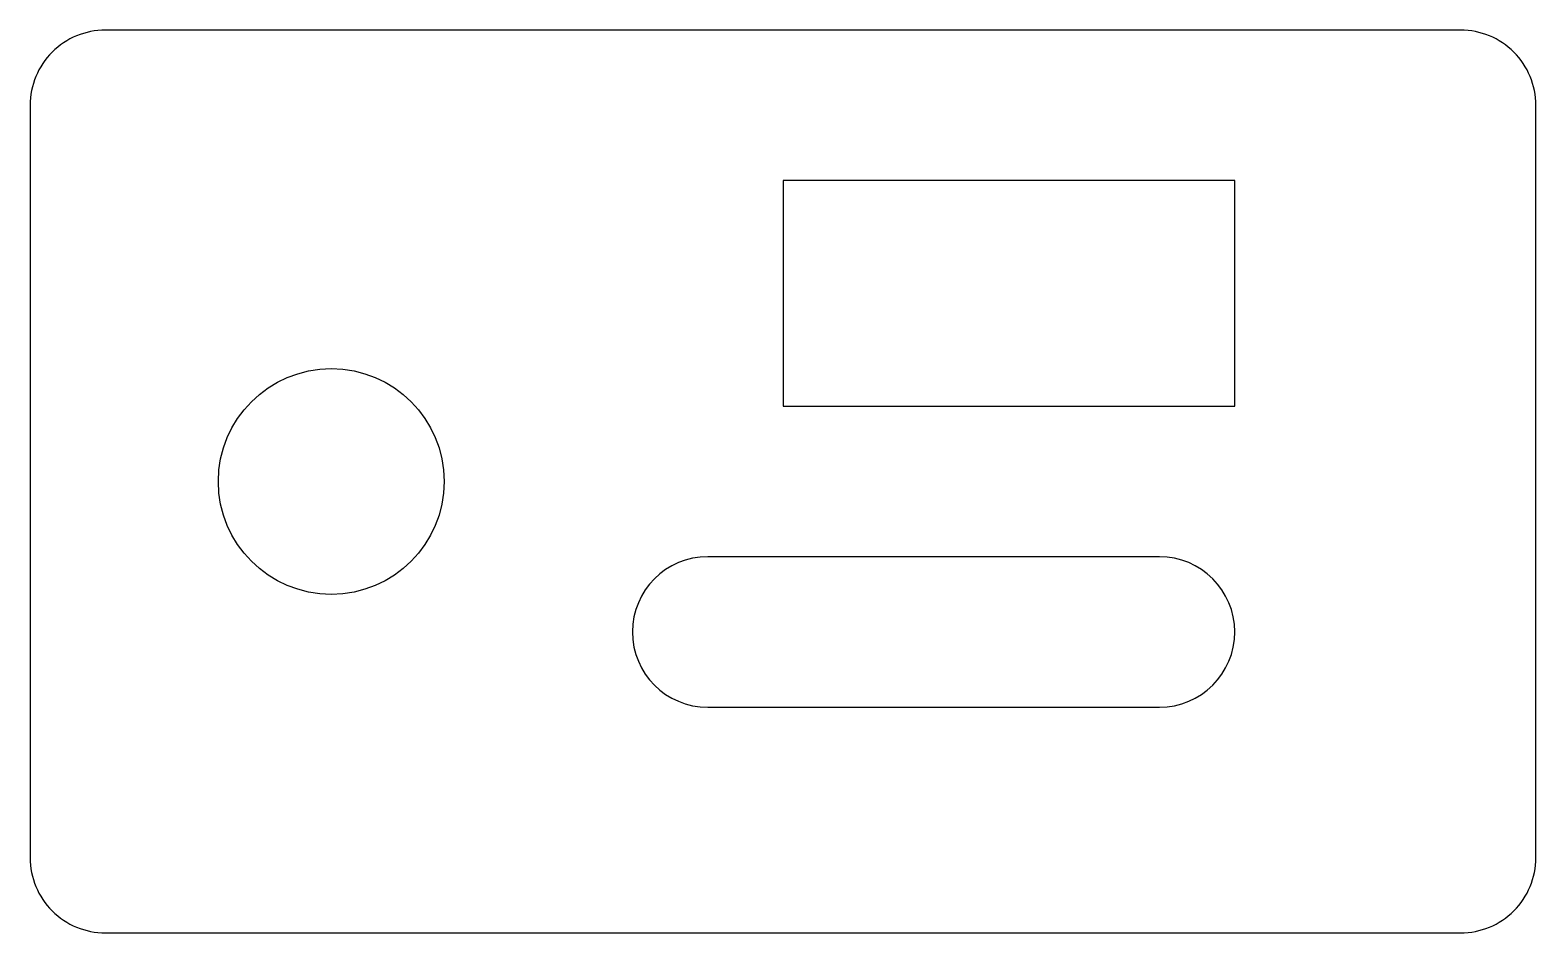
# Model space of a CAD drawing. Header units: millimetres. Extents: x 50 to 250, y 50 to 170.
import ezdxf

# ---------------------------------------------------------------- set-up
doc = ezdxf.new("R2010")
doc.units = ezdxf.units.MM

msp = doc.modelspace()

# ---------------------------------------------------------------- linework, layer by layer
at = {"layer": 'CUT_OUTSIDE'}
msp.add_lwpolyline([(60, 50), (240, 50, 0.414214), (250, 60), (250, 160, 0.414214), (240, 170), (60, 170, 0.414214), (50, 160), (50, 60, 0.414214)], format="xyb", close=True, dxfattribs=at)
at = {"layer": 'HOLES'}
for p, q in [((210, 150), (150, 150)), ((150, 150), (150, 120)), ((210, 120), (210, 150)), ((150, 120), (210, 120))]:
    msp.add_line(p, q, dxfattribs=at)
msp.add_lwpolyline([(140, 80), (200, 80, 1), (200, 100), (140, 100, 1)], format="xyb", close=True, dxfattribs=at)
msp.add_circle((90, 110), 15, dxfattribs=at)

doc.saveas('drawing.dxf')
